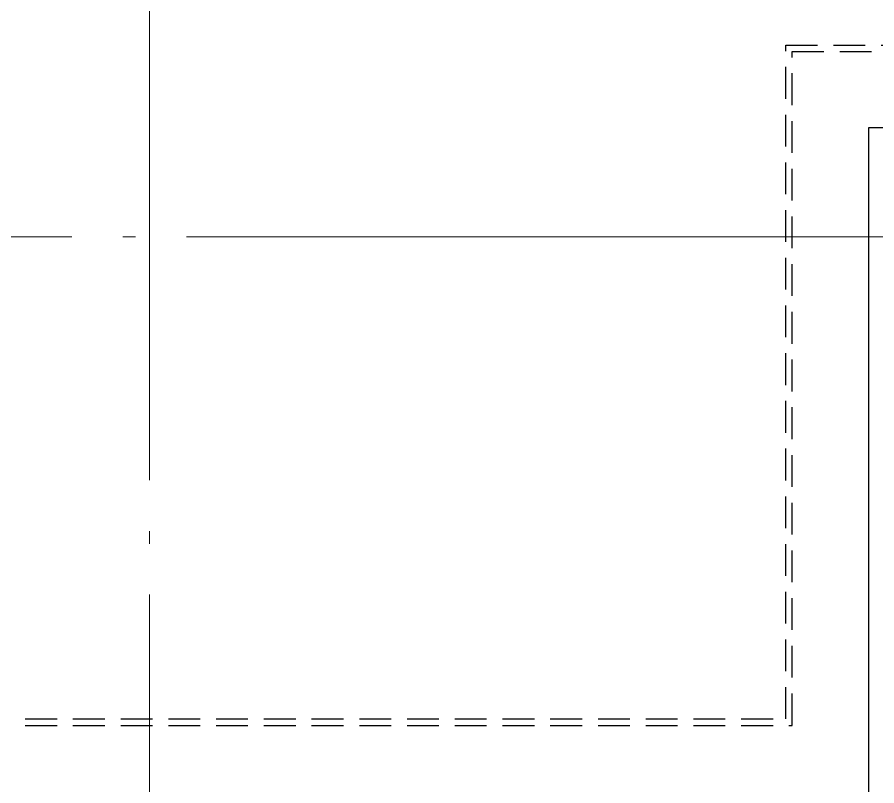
# Model space of a CAD drawing. Header units: metres. Extents: x -22 to 564, y 0 to 143.
# Drawn here: x 111.52 to 118.27, y 49.96 to 56 of the extents above; entities that cross this region are included whole.
import ezdxf
from ezdxf.enums import TextEntityAlignment as Align

# ---------------------------------------------------------------- set-up
doc = ezdxf.new("R2010")
doc.units = ezdxf.units.M
doc.linetypes.add('EJES630', pattern=[6.3, 5.5, -0.4, 0, -0.4])
doc.linetypes.add('XREF 1N NEURO-ONCOLOGIA$0$DASHED2', pattern=[0.375, 0.25, -0.125])
doc.layers.add('EJES', color=11, linetype='EJES630', lineweight=0)
for name, color, linetype in [('XREF 1N NEURO-ONCOLOGIA$0$LAMINA MULTIPERFORADA', 9, 'Continuous'), ('XREF 1N NEURO-ONCOLOGIA$0$NOVIDESA', 11, 'Continuous'), ('XREF 1N NEURO-ONCOLOGIA$0$TEX-MOB', 4, 'Continuous')]:
    doc.layers.add(name, color=color, linetype=linetype)
doc.styles.add('XREF 1N NEURO-ONCOLOGIA$0$HANDLET', font='romans.shx')

# ---------------------------------------------------------------- blocks, each defined once
blk = doc.blocks.new('XREF 1N NEURO-ONCOLOGIA')
at = {"layer": 'XREF 1N NEURO-ONCOLOGIA$0$LAMINA MULTIPERFORADA', "linetype": 'XREF 1N NEURO-ONCOLOGIA$0$DASHED2'}
for points in [[(17.0364, 51.2076), (17.0364, 26.858), (22.334, 26.8578), (22.334, -3.0724), (-0.7361, -3.0724), (-0.7361, 52.1676), (10.057, 52.1676)], [(16.9864, 51.2076), (16.9864, 26.808), (22.284, 26.8078), (22.284, -3.0224), (-0.6861, -3.0224), (-0.6861, 52.1176), (10.057, 52.1176)]]:
    blk.add_lwpolyline(points, dxfattribs=at)
at = {"layer": 'XREF 1N NEURO-ONCOLOGIA$0$NOVIDESA'}
blk.add_lwpolyline([(21.6839, 21.6977), (21.684, 26.2076), (16.3838, 26.2076)], dxfattribs=at)
at = {"layer": 'XREF 1N NEURO-ONCOLOGIA$0$TEX-MOB', "style": 'XREF 1N NEURO-ONCOLOGIA$0$HANDLET'}
for p in [(1.7, 4.5847, 0), (1.7073, 2.0138, 0)]:
    blk.add_attdef('234', text='', height=0.075, rotation=180, dxfattribs=at).set_placement(p, align=Align.MIDDLE_CENTER)

msp = doc.modelspace()

# ---------------------------------------------------------------- block references
at = {"rotation": 90}
msp.add_blockref('XREF 1N NEURO-ONCOLOGIA', (144.4169, 33.4511), dxfattribs=at)

# ---------------------------------------------------------------- next in the draw order: linework, layer by layer
at = {"layer": 'EJES'}
for p, q in [((112.5597, 33.165), (112.5596, 58.55)), ((80.8511, 54.2772), (146.1892, 54.2772))]:
    msp.add_line(p, q, dxfattribs=at)

doc.saveas('drawing.dxf')
